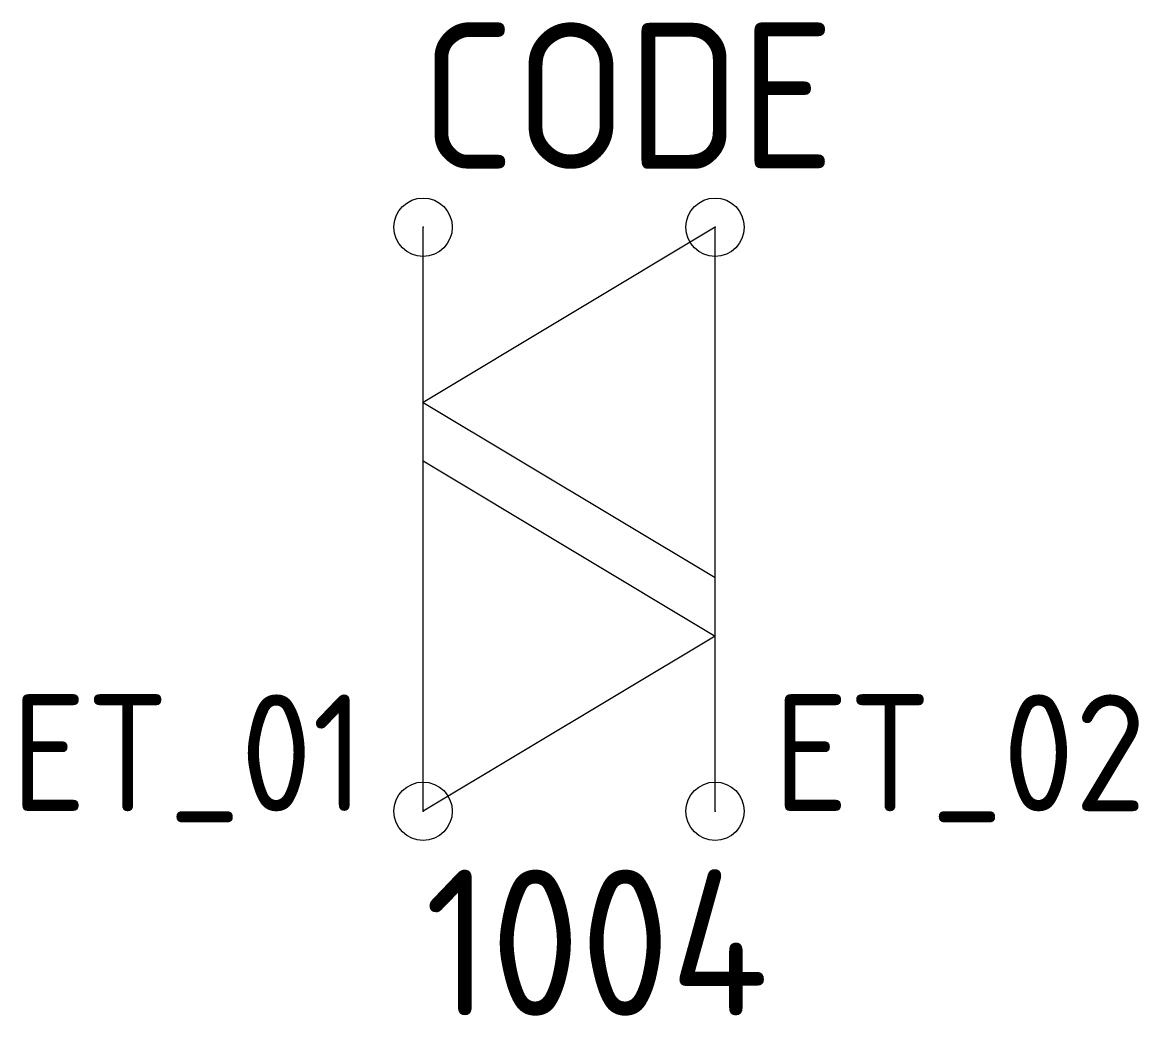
# Model space of a CAD drawing. Extents: x 285.6 to 304.8, y 222.8 to 239.8.
import ezdxf
from ezdxf.enums import TextEntityAlignment as Align

# ---------------------------------------------------------------- set-up
doc = ezdxf.new("R2010")
doc.units = 0
doc.header["$LTSCALE"] = 10
doc.header["$MEASUREMENT"] = 0
doc.header["$PDMODE"] = 32
doc.header["$PDSIZE"] = 1
doc.layers.get('0').update_dxf_attribs({"linetype": 'CONTINUOUS'})
for name, color, linetype in [('250', 54, 'CONTINUOUS'), ('C', 7, 'CONTINUOUS'), ('TKST2', 2, 'CONTINUOUS'), ('TKST3', 1, 'CONTINUOUS')]:
    doc.layers.add(name, color=color, linetype=linetype)
doc.styles.get("Standard").update_dxf_attribs({"font": 'ISO8', "width": 1.2})

msp = doc.modelspace()

# ---------------------------------------------------------------- linework, layer by layer
for points in [[(297.5, 230.25), (297.5, 236.25), (292.5, 233.25), (297.5, 230.25)], [(292.5, 226.25), (292.5, 232.25), (297.5, 229.25), (292.5, 226.25)]]:
    msp.add_lwpolyline(points, close=True)
for points in [[(292.5, 232.25), (292.5, 236.25)], [(297.5, 226.25), (297.5, 230.25)]]:
    msp.add_lwpolyline(points)
at = {"layer": 'C', "color": 1}
msp.add_point((292.5, 236.25), dxfattribs=at)
at = {"layer": 'C', "color": 3}
msp.add_point((297.5, 236.25), dxfattribs=at)
at = {"layer": 'C', "color": 2}
msp.add_point((292.5, 226.25), dxfattribs=at)
at = {"layer": 'C', "color": 4}
msp.add_point((297.5, 226.25), dxfattribs=at)

# ---------------------------------------------------------------- texts
at = {"layer": '250'}
msp.add_attdef('1004', (292.529, 222.75), 'mat', height=2.5, dxfattribs=at)
at = {"layer": 'TKST2'}
msp.add_attdef('ET_01', text='', height=2, dxfattribs=at).set_placement((291.5, 228.25), align=Align.TOP_RIGHT)
msp.add_attdef('ET_02', text='', height=2, dxfattribs=at).set_placement((298.5, 228.25), align=Align.TOP_LEFT)
at = {"layer": 'TKST3'}
msp.add_attdef('CODE', (292.455, 237.25), '-V', height=2.5, dxfattribs=at)

doc.saveas('drawing.dxf')
